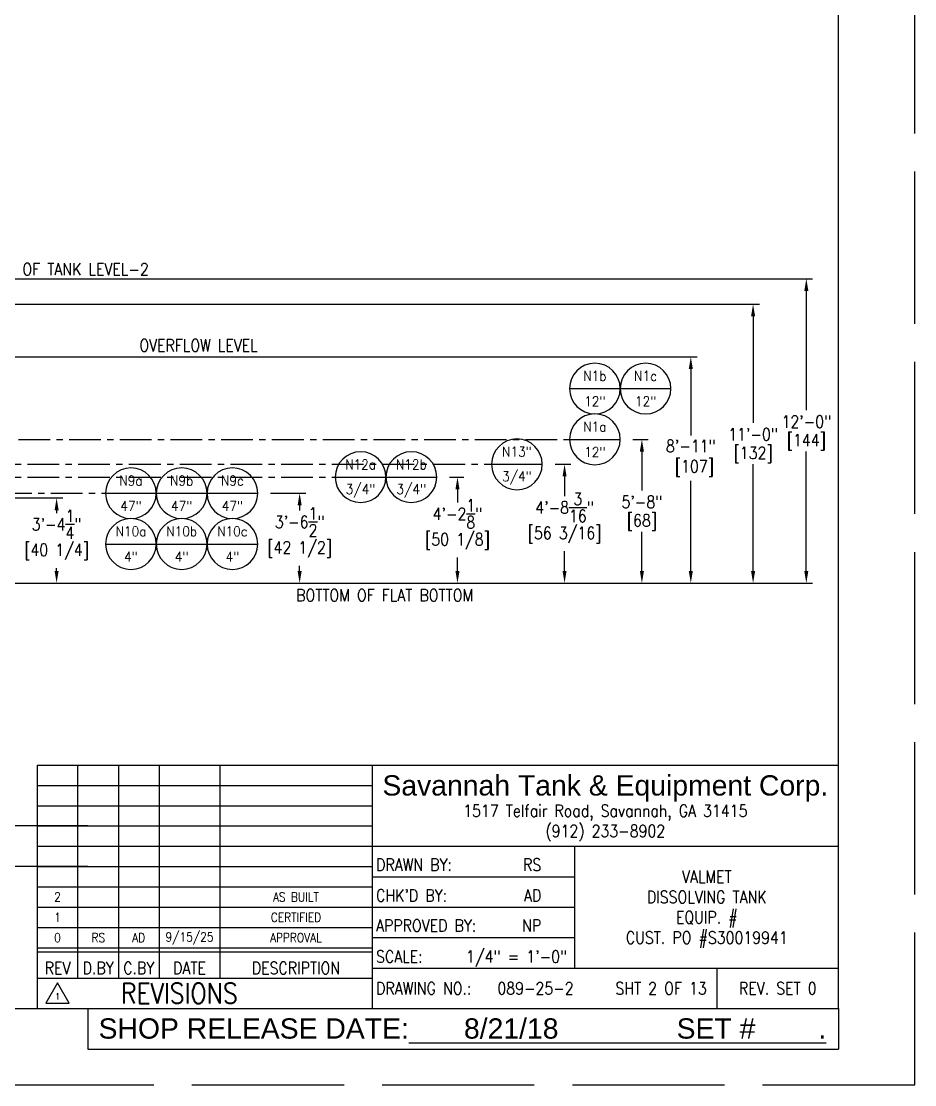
# Model space of a CAD drawing. Extents: x -1889 to 6398, y -470 to 1122.
# Drawn here: x 693 to 1116, y 36 to 539 of the extents above; entities that cross this region are included whole.
import ezdxf
from ezdxf.enums import TextEntityAlignment as Align

# ---------------------------------------------------------------- set-up
doc = ezdxf.new("R2010")
doc.units = 0
doc.header["$LTSCALE"] = 12
doc.header["$MEASUREMENT"] = 0
doc.header["$PDMODE"] = 33
doc.header["$PDSIZE"] = -0.5
doc.linetypes.add('AM_ISO02W050', pattern=[7.5, 6, -1.5])
doc.linetypes.add('CENTER', pattern=[2, 1.25, -0.25, 0.25, -0.25])
doc.layers.get('0').update_dxf_attribs({"linetype": 'CONTINUOUS'})
doc.layers.get('Defpoints').update_dxf_attribs({"linetype": 'CONTINUOUS'})
for name, color, linetype in [('CENTER', 6, 'CENTER'), ('DIM', 1, 'CONTINUOUS'), ('SHOP TAG', 11, 'CONTINUOUS'), ('TEXT', 4, 'CONTINUOUS')]:
    doc.layers.add(name, color=color, linetype=linetype)
doc.styles.add('ROMANS', font='ROMANS.shx', dxfattribs={"width": 0.85, "height": 5.76})
doc.styles.get("Standard").update_dxf_attribs({"font": 'sanss___.ttf'})
doc.dimstyles.get("Standard").update_dxf_attribs({"dimtxt": 0.18, "dimasz": 0.18, "dimexe": 0.18, "dimexo": 0.0625, "dimgap": 0.09, "dimtad": 0, "dimtih": 1, "dimtoh": 1, "dimdec": 4, "dimzin": 0, "dimdsep": 46, "dimtxsty": 'Standard', "dimcen": 0.09, "dimadec": 0, "dimazin": 0, "dimtfac": 1, "dimtdec": 4, "dimtofl": 0, "dimtmove": 0, "dimatfit": 3, "dimfxl": 1, "dimtolj": 1, "dimtzin": 0, "dimarcsym": 0})

# ---------------------------------------------------------------- blocks, each defined once
blk = doc.blocks.new('*D248')
at = {"layer": 'Defpoints', "color": 0, "transparency": 16777216}
for p in [(643.65, 380.3), (1010.05, 380.3), (511.93, 273.3)]:
    blk.add_point(p, dxfattribs=at)
at = {"layer": 'DIM', "color": 0, "lineweight": -2, "transparency": 16777216}
for p, q in [((649.65, 380.3), (1013.05, 380.3)), ((1010.05, 374.54), (1010.05, 343.07)), ((1010.05, 279.06), (1010.05, 321.67)), ((517.93, 273.3), (1013.05, 273.3))]:
    blk.add_line(p, q, dxfattribs=at)
at = {"layer": 'DIM', "color": 0, "transparency": 16777216}
for points in [[(1009.09, 374.54), (1011.01, 374.54), (1010.05, 380.3)], [(1009.09, 279.06), (1011.01, 279.06), (1010.05, 273.3)]]:
    blk.add_solid(points, dxfattribs=at)
at = {"layer": 'DIM', "color": 0, "transparency": 16777216, "insert": (1010.05, 332.37), "char_height": 5.76, "attachment_point": 5, "style": 'ROMANS'}
blk.add_mtext('\\A1;8\'-11"\\P [107]', dxfattribs=at)
blk = doc.blocks.new('*D249')
at = {"layer": 'Defpoints', "color": 0, "transparency": 16777216}
for p in [(805.15, 315.78), (511.93, 273.3), (824.96, 273.3)]:
    blk.add_point(p, dxfattribs=at)
at = {"layer": 'DIM', "color": 0, "lineweight": -2, "transparency": 16777216}
for p, q in [((811.15, 315.78), (827.96, 315.78)), ((824.96, 310.02), (824.96, 307.57)), ((824.96, 279.06), (824.96, 281.51)), ((517.93, 273.3), (827.96, 273.3))]:
    blk.add_line(p, q, dxfattribs=at)
at = {"layer": 'DIM', "color": 0, "transparency": 16777216}
for points in [[(824, 310.02), (825.92, 310.02), (824.96, 315.78)], [(824, 279.06), (825.92, 279.06), (824.96, 273.3)]]:
    blk.add_solid(points, dxfattribs=at)
at = {"layer": 'DIM', "color": 0, "transparency": 16777216, "char_height": 5.76, "attachment_point": 5, "style": 'ROMANS'}
for s, insert in [('\\A1;3\'-6{\\H1x;\\S1/2;}"', (824.96, 302.22)), ('\\A1;[42 1/2]', (824.96, 289.19))]:
    blk.add_mtext(s, dxfattribs=dict(at, insert=insert))
blk = doc.blocks.new('*D250')
at = {"layer": 'Defpoints', "color": 0, "transparency": 16777216}
for p in [(889.8, 323.42), (511.93, 273.3), (899.64, 273.3)]:
    blk.add_point(p, dxfattribs=at)
at = {"layer": 'DIM', "color": 0, "lineweight": -2, "transparency": 16777216}
for p, q in [((895.8, 323.42), (902.64, 323.42)), ((899.64, 317.66), (899.64, 311.39)), ((899.64, 279.06), (899.64, 285.33)), ((517.93, 273.3), (902.64, 273.3))]:
    blk.add_line(p, q, dxfattribs=at)
at = {"layer": 'DIM', "color": 0, "transparency": 16777216}
for points in [[(898.68, 317.66), (900.6, 317.66), (899.64, 323.42)], [(898.68, 279.06), (900.6, 279.06), (899.64, 273.3)]]:
    blk.add_solid(points, dxfattribs=at)
at = {"layer": 'DIM', "color": 0, "transparency": 16777216, "char_height": 5.76, "attachment_point": 5, "style": 'ROMANS'}
for s, insert in [('\\A1;4\'-2{\\H1x;\\S1/8;}"', (899.64, 306.04)), ('\\A1;[50 1/8]', (899.64, 293.01))]:
    blk.add_mtext(s, dxfattribs=dict(at, insert=insert))
blk = doc.blocks.new('*D251')
at = {"layer": 'Defpoints', "color": 0, "transparency": 16777216}
for p in [(939.79, 329.48), (950.31, 329.48), (511.93, 273.3)]:
    blk.add_point(p, dxfattribs=at)
at = {"layer": 'DIM', "color": 0, "lineweight": -2, "transparency": 16777216}
for p, q in [((945.79, 329.48), (953.31, 329.48)), ((950.31, 323.72), (950.31, 314.42)), ((950.31, 279.06), (950.31, 288.36)), ((517.93, 273.3), (953.31, 273.3))]:
    blk.add_line(p, q, dxfattribs=at)
at = {"layer": 'DIM', "color": 0, "transparency": 16777216}
for points in [[(949.35, 323.72), (951.27, 323.72), (950.31, 329.48)], [(949.35, 279.06), (951.27, 279.06), (950.31, 273.3)]]:
    blk.add_solid(points, dxfattribs=at)
at = {"layer": 'DIM', "color": 0, "transparency": 16777216, "char_height": 5.76, "attachment_point": 5, "style": 'ROMANS'}
for s, insert in [('\\A1;4\'-8{\\H1x;\\S3/16;}"', (950.31, 309.07)), ('\\A1;[56 3/16]', (950.31, 296.04))]:
    blk.add_mtext(s, dxfattribs=dict(at, insert=insert))
blk = doc.blocks.new('*D252')
at = {"layer": 'Defpoints', "color": 0, "transparency": 16777216}
for p in [(976.64, 341.3), (511.93, 273.3), (986.91, 273.3)]:
    blk.add_point(p, dxfattribs=at)
at = {"layer": 'DIM', "color": 0, "lineweight": -2, "transparency": 16777216}
for p, q in [((982.64, 341.3), (989.91, 341.3)), ((986.91, 335.54), (986.91, 317.03)), ((986.91, 279.06), (986.91, 297.56)), ((517.93, 273.3), (989.91, 273.3))]:
    blk.add_line(p, q, dxfattribs=at)
at = {"layer": 'DIM', "color": 0, "transparency": 16777216}
for points in [[(985.95, 335.54), (987.87, 335.54), (986.91, 341.3)], [(985.95, 279.06), (987.87, 279.06), (986.91, 273.3)]]:
    blk.add_solid(points, dxfattribs=at)
at = {"layer": 'DIM', "color": 0, "transparency": 16777216, "char_height": 5.76, "attachment_point": 5, "style": 'ROMANS'}
for s, insert in [('\\A1;5\'-8"', (986.91, 311.68)), ('\\A1;[68]', (986.91, 301.95))]:
    blk.add_mtext(s, dxfattribs=dict(at, insert=insert))
blk = doc.blocks.new('*D254')
at = {"layer": 'Defpoints', "color": 0, "transparency": 16777216}
for p in [(649.78, 405.3), (511.93, 273.3), (1039.51, 273.3)]:
    blk.add_point(p, dxfattribs=at)
at = {"layer": 'DIM', "color": 0, "lineweight": -2, "transparency": 16777216}
for p, q in [((655.78, 405.3), (1042.51, 405.3)), ((1039.51, 399.54), (1039.51, 349.03)), ((1039.51, 279.06), (1039.51, 329.56)), ((517.93, 273.3), (1042.51, 273.3))]:
    blk.add_line(p, q, dxfattribs=at)
at = {"layer": 'DIM', "color": 0, "transparency": 16777216}
for points in [[(1038.55, 399.54), (1040.47, 399.54), (1039.51, 405.3)], [(1038.55, 279.06), (1040.47, 279.06), (1039.51, 273.3)]]:
    blk.add_solid(points, dxfattribs=at)
at = {"layer": 'DIM', "color": 0, "transparency": 16777216, "char_height": 5.76, "attachment_point": 5, "style": 'ROMANS'}
for s, insert in [('\\A1;11\'-0"', (1039.51, 343.68)), ('\\A1;[132]', (1039.51, 333.95))]:
    blk.add_mtext(s, dxfattribs=dict(at, insert=insert))
blk = doc.blocks.new('Nozzle Callout')
blk.add_line((0.25, 0), (-0.25, 0))
blk.add_circle((0, 0), 0.25)
at = {"style": 'ROMANS', "width": 0.9}
for tag, p in [('NZ-ID', (0, 0.125)), ('NZ-SZ', (0, -0.125))]:
    blk.add_attdef(tag, text='', height=0.0975, dxfattribs=at).set_placement(p, align=Align.MIDDLE)
blk = doc.blocks.new('*D258')
at = {"layer": 'Defpoints', "color": 0, "transparency": 16777216}
for p in [(504.93, 417.3), (1064.7, 417.3), (511.93, 273.3)]:
    blk.add_point(p, dxfattribs=at)
at = {"layer": 'DIM', "color": 0, "lineweight": -2, "transparency": 16777216}
for p, q in [((510.93, 417.3), (1067.7, 417.3)), ((1064.7, 411.54), (1064.7, 355.03)), ((1064.7, 279.06), (1064.7, 335.56)), ((517.93, 273.3), (1067.7, 273.3))]:
    blk.add_line(p, q, dxfattribs=at)
at = {"layer": 'DIM', "color": 0, "transparency": 16777216}
for points in [[(1063.74, 411.54), (1065.66, 411.54), (1064.7, 417.3)], [(1063.74, 279.06), (1065.66, 279.06), (1064.7, 273.3)]]:
    blk.add_solid(points, dxfattribs=at)
at = {"layer": 'DIM', "color": 0, "transparency": 16777216, "char_height": 5.76, "attachment_point": 5, "style": 'ROMANS'}
for s, insert in [('\\A1;12\'-0"', (1064.7, 349.68)), ('\\A1;[144]', (1064.7, 339.95))]:
    blk.add_mtext(s, dxfattribs=dict(at, insert=insert))
blk = doc.blocks.new('*D299')
at = {"layer": 'Defpoints', "color": 0, "transparency": 16777216}
for p in [(656.12, 313.55), (384.93, 273.3), (709.96, 273.3)]:
    blk.add_point(p, dxfattribs=at)
at = {"layer": 'DIM', "color": 0, "lineweight": -2, "transparency": 16777216}
for p, q in [((662.12, 313.55), (712.96, 313.55)), ((709.96, 307.79), (709.96, 306.45)), ((709.96, 279.06), (709.96, 280.39)), ((390.93, 273.3), (712.96, 273.3))]:
    blk.add_line(p, q, dxfattribs=at)
at = {"layer": 'DIM', "color": 0, "transparency": 16777216}
for points in [[(709, 307.79), (710.92, 307.79), (709.96, 313.55)], [(709, 279.06), (710.92, 279.06), (709.96, 273.3)]]:
    blk.add_solid(points, dxfattribs=at)
at = {"layer": 'DIM', "color": 0, "transparency": 16777216, "char_height": 5.76, "attachment_point": 5, "style": 'ROMANS'}
for s, insert in [('\\A1;3\'-4{\\H1x;\\S1/4;}"', (709.96, 301.1)), ('\\A1;[40 1/4]', (709.96, 288.07))]:
    blk.add_mtext(s, dxfattribs=dict(at, insert=insert))

msp = doc.modelspace()

# ---------------------------------------------------------------- linework, layer by layer
for p, q in [((1080, 72), (1080, 888)), ((700.83486, 187.2), (1080, 187.2)), ((700.83486, 187.2), (700.83486, 72)), ((720.03486, 86.4), (720.03486, 187.2)), ((739.23486, 187.2), (739.23486, 86.4)), ((758.43486, 187.2), (758.43486, 86.4)), ((787.23486, 187.2), (787.23486, 86.4)), ((859.2, 187.2), (859.2, 72)), ((700.83486, 177.6), (859.2, 177.6)), ((700.83486, 168), (859.2, 168)), ((724.8, 158.4), (-24, 158.4)), ((700.83486, 158.4), (859.2, 158.4)), ((700.83486, 148.8), (1080, 148.8)), ((955.2, 91.2), (955.2, 148.8)), ((724.8, 139.2), (262.08, 139.2)), ((700.83486, 139.2), (859.2, 139.2)), ((859.2, 134.4), (955.2, 134.4)), ((700.83486, 129.6), (859.2, 129.6)), ((700.83486, 120), (955.2, 120)), ((700.83486, 110.4), (859.2, 110.4)), ((700.83486, 100.8), (859.2, 100.8)), ((859.2, 105.6), (955.2, 105.6)), ((700.83486, 98.88), (859.2, 98.88)), ((859.2, 91.2), (1080, 91.2)), ((1022.4, 91.2), (1022.4, 72)), ((700.83486, 86.4), (859.2, 86.4)), ((-24, 72), (1080, 72))]:
    msp.add_line(p, q)
at = {"layer": 'CENTER'}
for p, q in [((499.8668, 341.29539), (952.64347, 341.29539)), ((504.20905, 329.48289), (915.78541, 329.48289)), ((504.20905, 323.42039), (841.80239, 323.42039)), ((515.18423, 315.78063), (733.14579, 315.78063))]:
    msp.add_line(p, q, dxfattribs=at)
at = {"layer": 'Defpoints', "linetype": 'AM_ISO02W050'}
for p, q in [((1116, 36), (1116, 900)), ((-36, 36), (1116, 36))]:
    msp.add_line(p, q, dxfattribs=at)
at = {"layer": 'SHOP TAG'}
for p, q in [((724.8, 72), (724.8, 52.8)), ((1080, 72), (1080, 52.8)), ((724.8, 52.8), (1080, 52.8))]:
    msp.add_line(p, q, dxfattribs=at)
at = {"layer": 'TEXT'}
for p, q in [((710.43486, 84.20148), (704.8923, 74.60148)), ((715.97742, 74.60148), (710.43486, 84.20148)), ((704.8923, 74.60148), (715.97742, 74.60148))]:
    msp.add_line(p, q, dxfattribs=at)

# ---------------------------------------------------------------- block references
at = {"layer": 'DIM'}
ref = msp.add_blockref('Nozzle Callout', (964.64347, 365.29539), dxfattribs=dict(at, xscale=-48, yscale=48, zscale=48))
ref.add_attrib('NZ-ID', 'N1b', dxfattribs={"layer": '0', "height": 4.68, "style": 'ROMANS', "width": 0.9}).set_placement((964.64347, 371.29539), align=Align.MIDDLE)
ref.add_attrib('NZ-SZ', '12"', dxfattribs={"layer": '0', "height": 4.68, "style": 'ROMANS', "width": 0.9}).set_placement((964.64347, 359.29539), align=Align.MIDDLE)
ref = msp.add_blockref('Nozzle Callout', (988.64347, 365.29539), dxfattribs=dict(at, xscale=-48, yscale=48, zscale=48))
ref.add_attrib('NZ-ID', 'N1c', dxfattribs={"layer": '0', "height": 4.68, "style": 'ROMANS', "width": 0.9}).set_placement((988.64347, 371.29539), align=Align.MIDDLE)
ref.add_attrib('NZ-SZ', '12"', dxfattribs={"layer": '0', "height": 4.68, "style": 'ROMANS', "width": 0.9}).set_placement((988.64347, 359.29539), align=Align.MIDDLE)
ref = msp.add_blockref('Nozzle Callout', (964.64347, 341.29539), dxfattribs=dict(at, xscale=-48, yscale=48, zscale=48))
ref.add_attrib('NZ-ID', 'N1a', dxfattribs={"layer": '0', "height": 4.68, "style": 'ROMANS', "width": 0.9}).set_placement((964.64347, 347.29539), align=Align.MIDDLE)
ref.add_attrib('NZ-SZ', '12"', dxfattribs={"layer": '0', "height": 4.68, "style": 'ROMANS', "width": 0.9}).set_placement((964.64347, 335.29539), align=Align.MIDDLE)
ref = msp.add_blockref('Nozzle Callout', (927.78541, 329.48289), dxfattribs=dict(at, xscale=-48, yscale=48, zscale=48))
ref.add_attrib('NZ-ID', 'N13"', dxfattribs={"layer": '0', "height": 4.68, "style": 'ROMANS', "width": 0.9}).set_placement((927.78541, 335.48289), align=Align.MIDDLE)
ref.add_attrib('NZ-SZ', '3/4"', dxfattribs={"layer": '0', "height": 4.68, "style": 'ROMANS', "width": 0.9}).set_placement((927.78541, 323.48289), align=Align.MIDDLE)
ref = msp.add_blockref('Nozzle Callout', (853.80239, 323.42039), dxfattribs=dict(at, xscale=-48, yscale=48, zscale=48))
ref.add_attrib('NZ-ID', 'N12a', dxfattribs={"layer": '0', "height": 4.68, "style": 'ROMANS', "width": 0.9}).set_placement((853.80239, 329.42039), align=Align.MIDDLE)
ref.add_attrib('NZ-SZ', '3/4"', dxfattribs={"layer": '0', "height": 4.68, "style": 'ROMANS', "width": 0.9}).set_placement((853.80239, 317.42039), align=Align.MIDDLE)
ref = msp.add_blockref('Nozzle Callout', (877.80239, 323.42039), dxfattribs=dict(at, xscale=-48, yscale=48, zscale=48))
ref.add_attrib('NZ-ID', 'N12b', dxfattribs={"layer": '0', "height": 4.68, "style": 'ROMANS', "width": 0.9}).set_placement((877.80239, 329.42039), align=Align.MIDDLE)
ref.add_attrib('NZ-SZ', '3/4"', dxfattribs={"layer": '0', "height": 4.68, "style": 'ROMANS', "width": 0.9}).set_placement((877.80239, 317.42039), align=Align.MIDDLE)
ref = msp.add_blockref('Nozzle Callout', (745.14579, 315.78063), dxfattribs=dict(at, xscale=-48, yscale=48, zscale=48))
ref.add_attrib('NZ-ID', 'N9a', dxfattribs={"layer": '0', "height": 4.68, "style": 'ROMANS', "width": 0.9}).set_placement((745.14579, 321.78063), align=Align.MIDDLE)
ref.add_attrib('NZ-SZ', '47"', dxfattribs={"layer": '0', "height": 4.68, "style": 'ROMANS', "width": 0.9}).set_placement((745.14579, 309.78063), align=Align.MIDDLE)
ref = msp.add_blockref('Nozzle Callout', (769.14579, 315.78063), dxfattribs=dict(at, xscale=-48, yscale=48, zscale=48))
ref.add_attrib('NZ-ID', 'N9b', dxfattribs={"layer": '0', "height": 4.68, "style": 'ROMANS', "width": 0.9}).set_placement((769.14579, 321.78063), align=Align.MIDDLE)
ref.add_attrib('NZ-SZ', '47"', dxfattribs={"layer": '0', "height": 4.68, "style": 'ROMANS', "width": 0.9}).set_placement((769.14579, 309.78063), align=Align.MIDDLE)
ref = msp.add_blockref('Nozzle Callout', (793.14579, 315.78063), dxfattribs=dict(at, xscale=-48, yscale=48, zscale=48))
ref.add_attrib('NZ-ID', 'N9c', dxfattribs={"layer": '0', "height": 4.68, "style": 'ROMANS', "width": 0.9}).set_placement((793.14579, 321.78063), align=Align.MIDDLE)
ref.add_attrib('NZ-SZ', '47"', dxfattribs={"layer": '0', "height": 4.68, "style": 'ROMANS', "width": 0.9}).set_placement((793.14579, 309.78063), align=Align.MIDDLE)
ref = msp.add_blockref('Nozzle Callout', (745.14579, 291.78063), dxfattribs=dict(at, xscale=-48, yscale=48, zscale=48))
ref.add_attrib('NZ-ID', 'N10a', dxfattribs={"layer": '0', "height": 4.68, "style": 'ROMANS', "width": 0.9}).set_placement((745.14579, 297.78063), align=Align.MIDDLE)
ref.add_attrib('NZ-SZ', '4"', dxfattribs={"layer": '0', "height": 4.68, "style": 'ROMANS', "width": 0.9}).set_placement((745.14579, 285.78063), align=Align.MIDDLE)
ref = msp.add_blockref('Nozzle Callout', (769.14579, 291.78063), dxfattribs=dict(at, xscale=-48, yscale=48, zscale=48))
ref.add_attrib('NZ-ID', 'N10b', dxfattribs={"layer": '0', "height": 4.68, "style": 'ROMANS', "width": 0.9}).set_placement((769.14579, 297.78063), align=Align.MIDDLE)
ref.add_attrib('NZ-SZ', '4"', dxfattribs={"layer": '0', "height": 4.68, "style": 'ROMANS', "width": 0.9}).set_placement((769.14579, 285.78063), align=Align.MIDDLE)
ref = msp.add_blockref('Nozzle Callout', (793.14579, 291.78063), dxfattribs=dict(at, xscale=-48, yscale=48, zscale=48))
ref.add_attrib('NZ-ID', 'N10c', dxfattribs={"layer": '0', "height": 4.68, "style": 'ROMANS', "width": 0.9}).set_placement((793.14579, 297.78063), align=Align.MIDDLE)
ref.add_attrib('NZ-SZ', '4"', dxfattribs={"layer": '0', "height": 4.68, "style": 'ROMANS', "width": 0.9}).set_placement((793.14579, 285.78063), align=Align.MIDDLE)

# ---------------------------------------------------------------- texts
at = {"layer": 'SHOP TAG'}
msp.add_text('SHOP RELEASE DATE:%%U       8/21/18               SET #        .', height=9.6, dxfattribs=at).set_placement((901.97319, 62.60899), align=Align.MIDDLE_CENTER)
at = {"layer": 'TEXT', "style": 'ROMANS', "width": 0.85}
for s, p in [('TOP OF TANK LEVEL-2', (678.0396, 418.88091)), ('OVERFLOW LEVEL', (749.11538, 382.86049))]:
    msp.add_text(s, height=5.76, dxfattribs=at).set_placement(p)
for s, p in [('BOTTOM OF FLAT BOTTOM', (907.04581, 267.56273)), ('RS', (939.27187, 140.09634)), ('AD', (939.27187, 125.51902)), ('NP', (939.27187, 111.29634)), ('1/4" = 1\'-0"', (951.50788, 96.63729)), ('SHT 2 OF 13', (1017.59405, 81.6))]:
    msp.add_text(s, height=5.76, dxfattribs=at).set_placement(p, align=Align.MIDDLE_RIGHT)
at = {"layer": 'TEXT'}
msp.add_text('Savannah Tank & Equipment Corp.', height=9.6, dxfattribs=at).set_placement((969.6, 177.6), align=Align.MIDDLE_CENTER)
at = {"layer": 'TEXT', "style": 'ROMANS', "width": 0.85}
for s, height, p in [('1517 Telfair Road, Savannah, GA 31415', 5.76, (969.6, 165.6)), ('(912) 233-8902', 5.76, (969.6, 156)), ('VALMET', 5.76, (1017.6, 134.4)), ('DISSOLVING TANK', 5.76, (1017.6, 124.8)), ('EQUIP. #', 5.76, (1017.6, 115.2)), ('CUST. PO #S30019941', 5.76, (1017.6, 105.6)), ('REVISIONS', 9.6, (768.03486, 79.2)), ('REV. SET 0', 5.76, (1051.2, 81.6)), ('1', 2.88, (710.43486, 77.80148))]:
    msp.add_text(s, height=height, dxfattribs=at).set_placement(p, align=Align.MIDDLE_CENTER)
for s, p in [('DRAWN BY:', (861.12, 140.09634)), ("CHK'D BY:", (861.12, 125.51902)), ('APPROVED BY:', (861.12, 111.29634)), ('SCALE:', (861.12, 96.63941)), ('SCALE:', (861.12, 96.63729)), ('DRAWING NO.:', (861.12, 81.6)), ('089-25-2', (918.51407, 81.6))]:
    msp.add_text(s, height=5.76, dxfattribs=at).set_placement(p, align=Align.MIDDLE_LEFT)
for s, height, p in [('2', 4.32, (710.43486, 124.8)), ('AS BUILT', 4.32, (823.21743, 124.8)), ('1', 4.32, (710.43486, 115.2)), ('CERTIFIED', 4.32, (823.21743, 115.2)), ('0', 4.32, (710.43486, 105.6)), ('RS', 4.32, (729.63486, 105.6)), ('AD', 4.32, (748.83486, 105.6)), ('9/15/25', 4.32, (772.83486, 105.6)), ('APPROVAL', 4.32, (823.21743, 105.6)), ('REV', 5.76, (710.43486, 91.2)), ('D.BY', 5.76, (729.63486, 91.2)), ('C.BY', 5.76, (748.83486, 91.2)), ('DATE', 5.76, (772.83486, 91.2)), ('DESCRIPTION', 5.76, (823.21743, 91.2))]:
    msp.add_text(s, height=height, dxfattribs=at).set_placement(p, align=Align.MIDDLE)

# ---------------------------------------------------------------- dimensions: what is measured, and where the dimension line sits
at = {"layer": 'DIM'}
for base, p1, p2, picture, middle in [((1064.70006, 417.29539), (511.92783, 273.29539), (504.92783, 417.29539), '*D258', (1064.70006, 345.29539)), ((1039.50891, 273.29539), (649.77729, 405.29539), (511.92783, 273.29539), '*D254', (1039.50891, 339.29539)), ((1010.04816, 380.29539), (511.92783, 273.29539), (643.64544, 380.29539), '*D248', (1010.04816, 332.36996)), ((986.90565, 273.29539), (976.64347, 341.29539), (511.92783, 273.29539), '*D252', (986.90565, 307.29539)), ((950.3059, 329.48289), (511.92783, 273.29539), (939.78541, 329.48289), '*D251', (950.3059, 301.38914)), ((899.63638, 273.29539), (889.80239, 323.42039), (511.92783, 273.29539), '*D250', (899.63638, 298.35789)), ((709.96313, 273.29539), (656.11798, 313.54539), (384.92783, 273.29539), '*D299', (709.96313, 293.42039)), ((824.96489, 273.29539), (805.14579, 315.78063), (511.92783, 273.29539), '*D249', (824.96489, 294.53801))]:
    dim = msp.add_linear_dim(base=base, p1=p1, p2=p2, angle=90, dimstyle='Standard', override={"dimscale": 48, "dimtxt": 5.76, "dimasz": 0.12, "dimexe": 0.0625, "dimexo": 0.125, "dimgap": 0.02, "dimzin": 3, "dimlunit": 4, "dimpost": '\\X', "dimtxsty": 'ROMANS', "dimcen": 0}, dxfattribs=at)
    dim.commit()
    dim.dimension.update_dxf_attribs({"geometry": picture, "text_midpoint": middle, "dimtype": 160})

doc.saveas('drawing.dxf')
